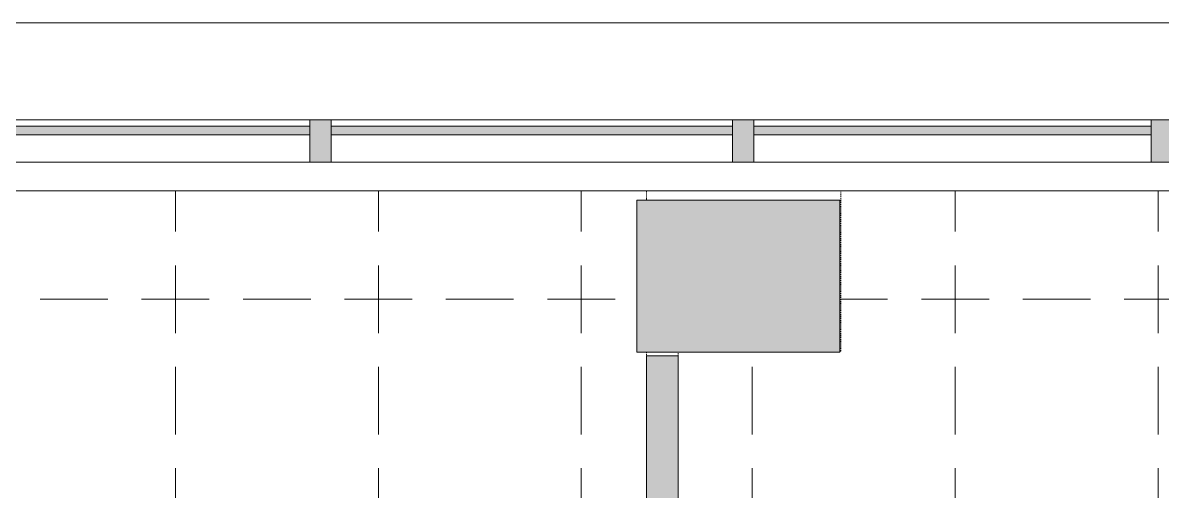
# Model space of a CAD drawing. Header units: inches. Extents: x 741 to 3125, y 9 to 2134.
# Drawn here: x 1882.9 to 2017.6, y 2078.4 to 2133.9 of the extents above; entities that cross this region are included whole.
import ezdxf

# ---------------------------------------------------------------- set-up
doc = ezdxf.new("R2010")
doc.units = ezdxf.units.IN
doc.header["$MEASUREMENT"] = 0
doc.linetypes.add('Demolished', pattern=[0.1875, 0.125, -0.0625])
for name, color, linetype, lineweight in [('A-CLNG', 13, 'Demolished', 9), ('A-CLNG-PATT', 13, 'Demolished', 9), ('A-COLS', 52, 'Continuous', 13), ('A-GLAZ-CURT', 52, 'Continuous', 13), ('A-GLAZ-CWMG', 51, 'Continuous', 13), ('A-WALL', 113, 'Continuous', 13), ('A-WALL-PATT', 111, 'Continuous', 13), ('I-WALL', 2, 'Continuous', 13)]:
    doc.layers.add(name, color=color, linetype=linetype, lineweight=lineweight)

# ---------------------------------------------------------------- blocks, each defined once
blk = doc.blocks.new('System Panel - Glazed-V4-Level XX  RCP DEMO')
at = {"layer": 'A-GLAZ-CURT', "lineweight": 9}
blk.add_hatch(color=7, dxfattribs=at).paths.add_polyline_path([(23.37, 0.75), (23.37, 1.75), (-23.37, 1.75), (-23.37, 0.75), (20.2, 0.75)], flags=0)
at = {"layer": 'A-GLAZ-CURT', "color": 8, "lineweight": 20}
for p, q in [((-23.37, 0.75), (-23.37, 1.75)), ((-23.37, 1.75), (23.37, 1.75)), ((23.37, 1.75), (23.37, 0.75)), ((23.37, 0.75), (-23.37, 0.75))]:
    blk.add_line(p, q, dxfattribs=at)
blk = doc.blocks.new('System Panel - Glazed-7148733-Level XX  RCP DEMO')
at = {"layer": 'A-GLAZ-CURT', "lineweight": 9}
blk.add_hatch(color=7, dxfattribs=at).paths.add_polyline_path([(23.75, 0.75), (23.75, 1.75), (-23.75, 1.75), (-23.75, 0.75)], flags=0)
at = {"layer": 'A-GLAZ-CURT', "color": 8, "lineweight": 20}
for p, q in [((-23.75, 0.75), (-23.75, 1.75)), ((-23.75, 1.75), (23.75, 1.75)), ((23.75, 1.75), (23.75, 0.75)), ((23.75, 0.75), (-23.75, 0.75))]:
    blk.add_line(p, q, dxfattribs=at)
blk = doc.blocks.new('System Panel - Glazed-7148729-Level XX  RCP DEMO')
at = {"layer": 'A-GLAZ-CURT', "lineweight": 9}
blk.add_hatch(color=7, dxfattribs=at).paths.add_polyline_path([(18.18, 0.75), (23.5, 0.75), (23.5, 1.75), (-23.5, 1.75), (-23.5, 0.75)], flags=0)
at = {"layer": 'A-GLAZ-CURT', "color": 8, "lineweight": 20}
for p, q in [((-23.5, 0.75), (-23.5, 1.75)), ((-23.5, 1.75), (23.5, 1.75)), ((23.5, 1.75), (23.5, 0.75)), ((23.5, 0.75), (-23.5, 0.75))]:
    blk.add_line(p, q, dxfattribs=at)
blk = doc.blocks.new('Rectangular Mullion - 2_5_ x 5_ rectangular-7148713-Level XX  RCP DEMO')
at = {"layer": 'A-GLAZ-CWMG', "lineweight": 9}
blk.add_hatch(color=7, dxfattribs=at).paths.add_polyline_path([(-1.25, 2.5), (1.25, 2.5), (1.25, -2.5), (-1.25, -2.5), (-1.25, -0.75)], flags=0)
at = {"layer": 'A-GLAZ-CWMG', "color": 8, "lineweight": 20}
for p, q in [((1.25, 2.5), (-1.25, 2.5)), ((-1.25, 2.5), (-1.25, -2.5)), ((1.25, -2.5), (1.25, 2.5)), ((-1.25, -2.5), (1.25, -2.5))]:
    blk.add_line(p, q, dxfattribs=at)
blk = doc.blocks.new('Rectangular Mullion - 2_5_ x 5_ rectangular-V5-Level XX  RCP DEMO')
at = {"layer": 'A-GLAZ-CWMG', "lineweight": 9}
for p, q in [((1307.55, 2122.36), (1354.3, 2122.36)), ((1307.55, 2117.36), (1354.3, 2117.36))]:
    blk.add_line(p, q, dxfattribs=at)
blk = doc.blocks.new('Rectangular Mullion - 2_5_ x 5_ rectangular-7148725-Level XX  RCP DEMO')
at = {"layer": 'A-GLAZ-CWMG', "lineweight": 9}
for p, q in [((1132.05, 2122.36), (1179.55, 2122.36)), ((1132.05, 2117.36), (1179.55, 2117.36))]:
    blk.add_line(p, q, dxfattribs=at)
blk = doc.blocks.new('Rectangular Mullion - 2_5_ x 5_ rectangular-7148721-Level XX  RCP DEMO')
at = {"layer": 'A-GLAZ-CWMG', "lineweight": 9}
for p, q in [((1406.8, 2122.36), (1453.8, 2122.36)), ((1406.8, 2117.36), (1453.8, 2117.36))]:
    blk.add_line(p, q, dxfattribs=at)

msp = doc.modelspace()

# ---------------------------------------------------------------- hatches: boundary and pattern name
at = {"layer": 'A-CLNG-PATT', "lineweight": 13}
h = msp.add_hatch(dxfattribs=at)
h.set_pattern_fill('FP_17', color=10, style=0, pattern_type=2)
h.set_pattern_definition([(0, (1876.896, 2053.112), (24, -24), [4, -4, 8, -4, -4]), (0, (1876.896, 2053.112), (24, -24), [-20, 4, 0]), (270, (1876.896, 2053.112), (-24, -24), [4, -4, 8, -4, -4]), (270, (1876.896, 2053.112), (-24, -24), [-20, 4, 0])])
h.paths.add_polyline_path([(1797.17, 1992.24), (1914.88, 1992.24), (1914.88, 1992.99), (1950.56, 1992.99), (1926.07, 2017.48), (1927.05, 2018.45), (1952.5, 1992.99), (1954.13, 1992.99), (1954.13, 1992.24), (1956.63, 1992.24), (1956.63, 2094.86), (1955.5, 2094.86), (1955.5, 2112.86), (1956.63, 2112.86), (1956.63, 2113.98), (1817.42, 2113.98), (1817.42, 2092.92), (1797.17, 2092.92), (1797.17, 1992.67)], flags=0)
h.paths.add_polyline_path([(1923.73, 2029.41), (1900.86, 2029.41), (1900.86, 2029.77), (1901.22, 2029.77), (1901.22, 2076.45), (1900.86, 2076.45), (1900.86, 2076.81), (1924.14, 2076.81), (1924.14, 2076.45), (1923.78, 2076.45), (1923.78, 2029.77), (1924.14, 2029.77), (1924.14, 2029.41)], flags=0)
h.paths.add_polyline_path([(1829.24, 2029.41), (1828.86, 2029.41), (1828.86, 2029.77), (1829.22, 2029.77), (1829.22, 2076.45), (1828.86, 2076.45), (1828.86, 2076.81), (1852.14, 2076.81), (1852.14, 2076.45), (1851.78, 2076.45), (1851.78, 2029.77), (1852.14, 2029.77), (1852.14, 2029.41), (1829.27, 2029.41)], flags=0)
h.paths.add_polyline_path([(1910.03, 2029.77), (1910.03, 2076.45), (1909.74, 2076.45), (1909.74, 2029.77)], flags=0)
h.paths.add_polyline_path([(1914.98, 2029.77), (1915.26, 2029.77), (1915.26, 2076.45), (1914.98, 2076.45), (1914.98, 2035.47)], flags=0)
h.paths.add_polyline_path([(1838.03, 2029.77), (1838.03, 2076.45), (1837.74, 2076.45), (1837.74, 2029.77)], flags=0)
h.paths.add_polyline_path([(1842.98, 2029.77), (1843.26, 2029.77), (1843.26, 2076.45), (1842.98, 2076.45), (1842.98, 2035.47)], flags=0)
h = msp.add_hatch(dxfattribs=at)
h.set_pattern_fill('FP_18', color=10, style=0, pattern_type=2)
h.set_pattern_definition([(0, (2017.126, 2053.112), (24, -24), [4, -4, 8, -4, -4]), (0, (2017.126, 2053.112), (24, -24), [-20, 4, 0]), (270, (2017.126, 2053.112), (-24, -24), [4, -4, 8, -4, -4]), (270, (2017.126, 2053.112), (-24, -24), [-20, 4, 0])])
h.paths.add_polyline_path([(1960.38, 1992.24), (2030.63, 1992.24), (2030.63, 1992.99), (2066.31, 1992.99), (2041.82, 2017.48), (2042.8, 2018.45), (2068.25, 1992.99), (2069.88, 1992.99), (2069.88, 1992.24), (2073.88, 1992.24), (2073.88, 2096.86), (2064.63, 2096.86), (2064.63, 2113.98), (1979.63, 2113.98), (1979.63, 2094.98), (1979.5, 2094.98), (1979.5, 2094.86), (1960.38, 2094.86), (1960.38, 1992.67)], flags=0)
h.paths.add_polyline_path([(2003.96, 2029.41), (1993.11, 2029.41), (1993.11, 2029.77), (1993.47, 2029.77), (1993.47, 2076.45), (1993.11, 2076.45), (1993.11, 2076.81), (2016.39, 2076.81), (2016.39, 2076.45), (2016.03, 2076.45), (2016.03, 2029.77), (2016.39, 2029.77), (2016.39, 2029.41), (2003.98, 2029.41)], flags=0)
h.paths.add_polyline_path([(2007.23, 2029.77), (2007.51, 2029.77), (2007.51, 2076.45), (2007.23, 2076.45), (2007.23, 2035.47)], flags=0)
h.paths.add_polyline_path([(2002.28, 2029.77), (2002.28, 2076.45), (2001.99, 2076.45), (2001.99, 2029.77)], flags=0)
at = {"layer": 'A-COLS'}
msp.add_hatch(color=250, dxfattribs=at).paths.add_polyline_path([(1955.5, 2094.86), (1979.5, 2094.86), (1979.5, 2112.86), (1955.5, 2112.86), (1955.5, 2106.81)], flags=0)
at = {"layer": 'A-WALL-PATT', "lineweight": 9}
msp.add_hatch(color=7, dxfattribs=at).paths.add_polyline_path([(1956.63, 1992.24), (1960.38, 1992.24), (1960.38, 2094.42), (1956.63, 2094.42), (1956.63, 1992.67)], flags=0)

# ---------------------------------------------------------------- linework, layer by layer
at = {"layer": 'A-CLNG', "color": 7}
for p, q in [((1956.63, 2113.98), (1956.63, 2112.86)), ((1979.63, 2094.98), (1979.63, 2113.98)), ((1956.63, 2094.86), (1956.63, 2094.42)), ((1960.38, 2094.42), (1960.38, 2094.86)), ((1979.5, 2094.98), (1979.63, 2094.98))]:
    msp.add_line(p, q, dxfattribs=at)
at = {"layer": 'A-COLS', "color": 8, "lineweight": 20}
for p, q in [((1955.5, 2094.86), (1955.5, 2112.86)), ((1955.5, 2112.86), (1979.5, 2112.86)), ((1979.5, 2112.86), (1979.5, 2094.86)), ((1979.5, 2094.86), (1955.5, 2094.86))]:
    msp.add_line(p, q, dxfattribs=at)
at = {"layer": 'A-WALL', "lineweight": 9}
for p, q in [((2765.82, 2133.85), (1646.2, 2133.85)), ((1817.42, 2113.98), (2117.28, 2113.98))]:
    msp.add_line(p, q, dxfattribs=at)
at = {"layer": 'I-WALL', "color": 8, "lineweight": 20}
for p, q in [((1956.63, 1992.24), (1956.63, 2094.42)), ((1956.63, 2094.42), (1960.38, 2094.42)), ((1960.38, 2094.42), (1960.38, 1992.24))]:
    msp.add_line(p, q, dxfattribs=at)

# ---------------------------------------------------------------- block references
at = {"layer": 'A-GLAZ-CURT', "lineweight": 9}
for name, p in [('System Panel - Glazed-V4-Level XX  RCP DEMO', (1893.44, 2119.86)), ('System Panel - Glazed-7148733-Level XX  RCP DEMO', (1943.07, 2119.86)), ('System Panel - Glazed-7148729-Level XX  RCP DEMO', (1992.82, 2119.86))]:
    msp.add_blockref(name, p, dxfattribs=at)
at = {"layer": 'A-GLAZ-CWMG', "lineweight": 9}
for name, p in [('Rectangular Mullion - 2_5_ x 5_ rectangular-V5-Level XX  RCP DEMO', (562.52, 0)), ('Rectangular Mullion - 2_5_ x 5_ rectangular-7148725-Level XX  RCP DEMO', (787.27, 0)), ('Rectangular Mullion - 2_5_ x 5_ rectangular-7148721-Level XX  RCP DEMO', (562.52, 0))]:
    msp.add_blockref(name, p, dxfattribs=at)
at = {"layer": 'A-GLAZ-CWMG', "lineweight": 9, "extrusion": (0, 0, -1), "rotation": 180}
for p in [(-1918.07, 2119.86), (-1968.07, 2119.86), (-2017.57, 2119.86)]:
    msp.add_blockref('Rectangular Mullion - 2_5_ x 5_ rectangular-7148713-Level XX  RCP DEMO', p, dxfattribs=at)

doc.saveas('drawing.dxf')
